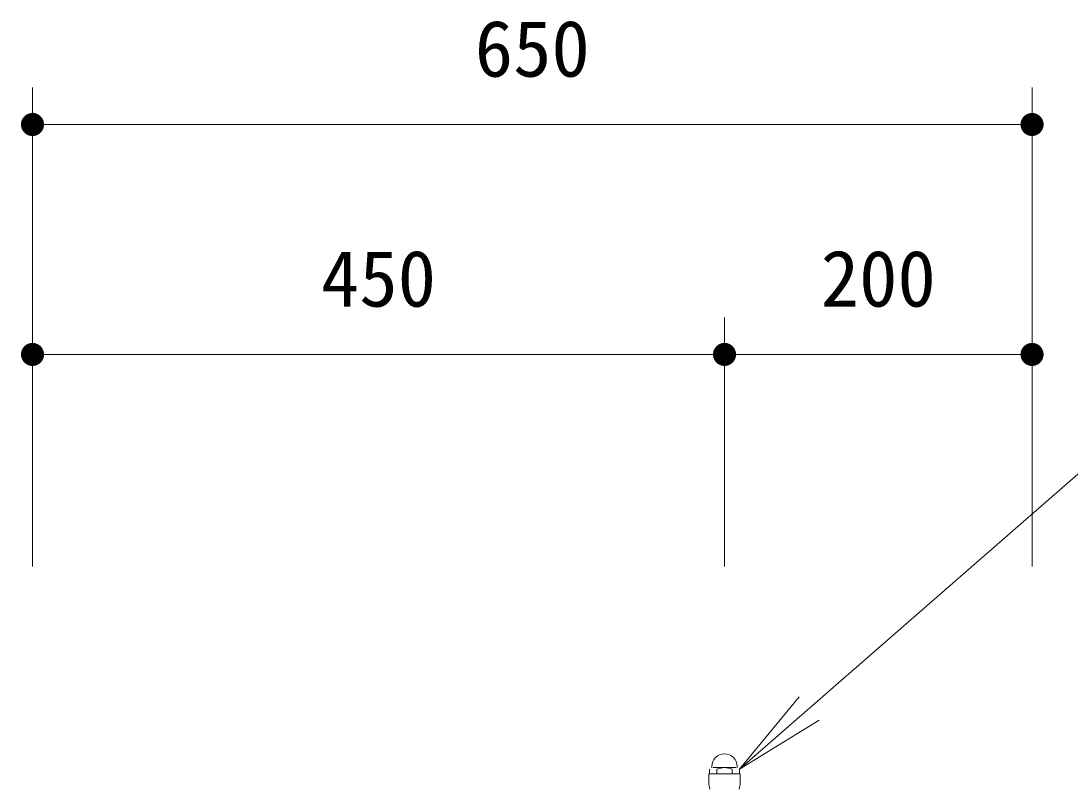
# Model space of a CAD drawing. Units: millimetres at full size, sheet at 1:20. Extents: x 0 to 8400, y 0 to 5940.
# Drawn here: x 1269 to 1952, y 2401 to 2900 of the extents above; entities that cross this region are included whole.
import ezdxf
from ezdxf.enums import TextEntityAlignment as Align

# ---------------------------------------------------------------- set-up
doc = ezdxf.new("R2010")
doc.units = ezdxf.units.MM
doc.header["$LTSCALE"] = 20
for name, color, linetype, lineweight in [('D-STR', 1, 'Continuous', 13), ('D-STR-DIM', 7, 'Continuous', 13), ('D-STR-HTXT', 7, 'Continuous', 13)]:
    doc.layers.add(name, color=color, linetype=linetype, lineweight=lineweight)
doc.styles.add('ＭＳ ゴシック', font='')
doc.styles.get('ＭＳ ゴシック').set_extended_font_data('MS Gothic')

# ---------------------------------------------------------------- blocks, each defined once
blk = doc.blocks.new('filled_dot')
at = {"color": 0, "linetype": 'Continuous', "lineweight": -2, "const_width": 1.25}
blk.add_lwpolyline([(-0.625, 0, 1), (0.625, 0, 1)], format="xyb", close=True, dxfattribs=at)
blk = doc.blocks.new('open_arrow')
at = {"color": 0, "linetype": 'Continuous', "lineweight": -2}
blk.add_lwpolyline([(7.5, 1.25), (0, 0), (7.5, -1.25)], dxfattribs=at)

msp = doc.modelspace()

# ---------------------------------------------------------------- linework, layer by layer
at = {"layer": 'D-STR'}
for p, q in [((1718.65, 2415.61), (1718.65, 2414.73)), ((1735.15, 2415.61), (1735.15, 2414.73)), ((1716.65, 2410.86), (1716.65, 2404.91)), ((1737.15, 2410.86), (1716.65, 2410.86)), ((1717.08, 2413.86), (1717.08, 2410.86)), ((1719.54, 2414.86), (1734.26, 2414.86)), ((1721.99, 2413.86), (1721.99, 2410.86)), ((1731.81, 2413.86), (1731.81, 2410.86)), ((1736.71, 2413.86), (1736.71, 2410.86)), ((1737.15, 2404.91), (1737.15, 2410.86))]:
    msp.add_line(p, q, dxfattribs=at)
for centre, radius, start, end in [((1726.9, 2415.61), 8.25, 0, 180), ((1726.9, 2402.32), 12.54, 66.96497, 113.03503), ((1726.65, 2404.91), 10, 180, 203.19859), ((1727.15, 2404.91), 10, 336.80141, 0)]:
    msp.add_arc(centre, radius, start, end, dxfattribs=at)
at = {"layer": 'D-STR-DIM'}
for p, q in [((1276.9, 2545.56), (1276.9, 2857.04)), ((1926.9, 2545.56), (1926.9, 2857.04)), ((1276.9, 2833.04), (1926.9, 2833.04)), ((1276.9, 2545.56), (1276.9, 2707.53)), ((1726.9, 2545.56), (1726.9, 2707.53)), ((1726.9, 2545.56), (1726.9, 2707.53)), ((1926.9, 2545.56), (1926.9, 2707.53)), ((1276.9, 2683.53), (1726.9, 2683.53)), ((1726.9, 2683.53), (1926.9, 2683.53))]:
    msp.add_line(p, q, dxfattribs=at)
at = {"layer": 'D-STR-HTXT'}
msp.add_lwpolyline([(1736.71, 2413.86), (2032.84, 2672.1), (2092.84, 2672.1), (2479.64, 2672.1)], dxfattribs=at)

# ---------------------------------------------------------------- block references
at = {"layer": 'D-STR-DIM', "xscale": 6, "yscale": 6}
for p in [(1276.9, 2833.04), (1276.9, 2683.53), (1726.9, 2683.53)]:
    msp.add_blockref('filled_dot', p, dxfattribs=at)
at = {"layer": 'D-STR-DIM', "xscale": 6, "yscale": 6, "rotation": 180}
for p in [(1926.9, 2833.04), (1726.9, 2683.53), (1926.9, 2683.53)]:
    msp.add_blockref('filled_dot', p, dxfattribs=at)
at = {"layer": 'D-STR-HTXT', "xscale": 8, "yscale": 8, "rotation": 41.1}
msp.add_blockref('open_arrow', (1736.71, 2413.86), dxfattribs=at)

# ---------------------------------------------------------------- texts
at = {"layer": 'D-STR-DIM', "style": 'ＭＳ ゴシック'}
for s, p in [('650', (1601.9, 2900.79)), ('450', (1501.9, 2751.28)), ('200', (1826.9, 2751.28))]:
    msp.add_text(s, height=36.66, dxfattribs=at).set_placement(p, align=Align.TOP_CENTER)

doc.saveas('drawing.dxf')
